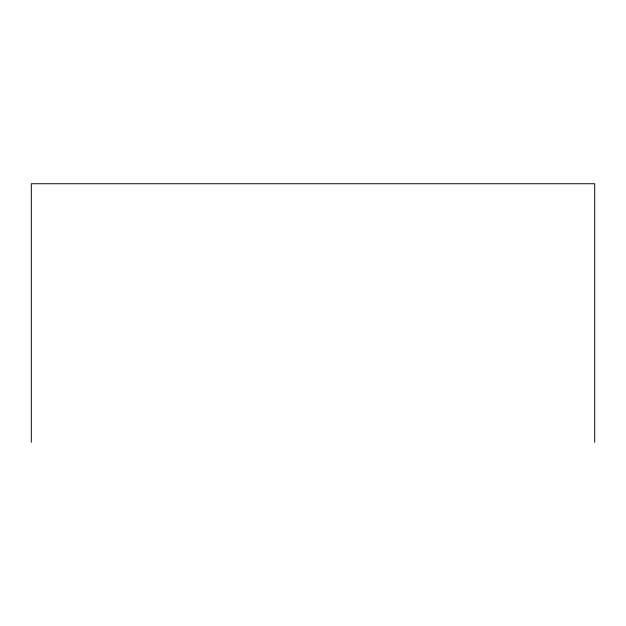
<?xml version="1.0" encoding="UTF-8"?>
<svg xmlns="http://www.w3.org/2000/svg" width="626" height="626" viewBox="0 0 626 626"><rect width="100%" height="100%" fill="white"/><g stroke="black" fill="none" stroke-linecap="round" stroke-linejoin="round"><path stroke-width="0.94" d="M594.7 442.261L594.7 183.739L31.3 183.739L31.3 442.261"/></g></svg>
